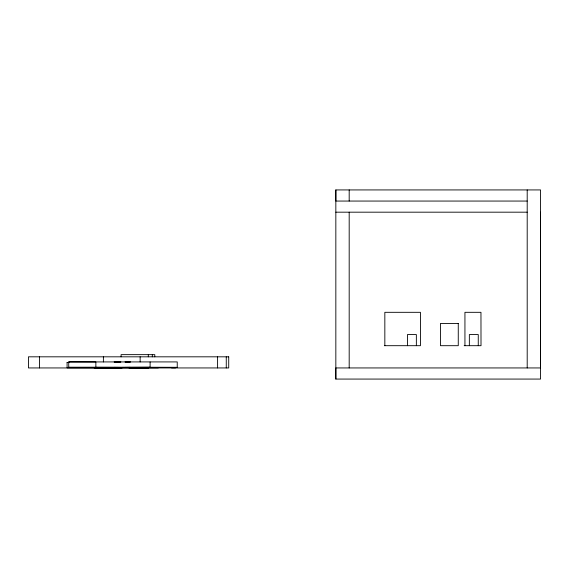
<?xml version="1.0" encoding="UTF-8"?>
<svg xmlns="http://www.w3.org/2000/svg" width="569" height="569" viewBox="0 0 569 569"><rect width="100%" height="100%" fill="white"/><g stroke="black" fill="none" stroke-linecap="round" stroke-linejoin="round"><path stroke-width="0.85" d="M68.735 367.361L68.735 361.898L95.862 361.955L95.862 367.29L68.735 367.318L177.236 367.389L177.236 361.92L68.735 361.934M177.236 367.346L150.109 367.304L150.116 361.969M527.2 201.056L335.838 201.056L335.838 189.932L540.55 189.932L540.55 379.068L335.838 379.068L335.838 367.944L540.55 367.944L540.55 212.18M527.2 367.944L527.2 189.932M129.604 367.944L148.488 367.859L128.985 367.944M158.331 367.859L67.085 367.873L67.085 362.453L68.835 362.453L67.085 362.453M122.264 367.396L150.095 367.332L124.974 367.396M335.838 212.18L527.2 212.18M384.352 345.689L420.434 345.689L420.434 312.317L384.836 312.317L384.836 345.689M464.169 345.689L481.011 345.689L480.961 312.317L464.937 312.317L464.937 345.689M120.891 361.969L114.134 361.976L120.215 361.991M125.614 361.991L130.393 361.984L124.974 361.969M118.295 367.396L114.134 367.403L114.995 367.403M126.823 367.41L130.393 367.403L129.191 367.396M95.862 367.29L150.109 367.304M120.215 367.41L95.834 367.354M115.123 367.944L94.205 367.873L122.058 367.944M94.219 367.873L120.678 367.944M171.504 367.859L175.579 367.873M478.259 345.689L478.259 334.565L469.354 334.565L469.354 345.689M416.359 345.689L416.359 334.565L407.461 334.565L407.461 345.689M349.188 189.932L349.188 201.056M349.188 212.18L349.188 367.944M335.838 189.932L335.838 379.068M226.263 356.82L226.263 367.944M217.586 356.82L217.586 367.944M154.782 356.82L154.782 354.643L121.09 354.643L121.09 356.82M152.314 354.643L152.314 356.82M148.31 354.643L148.31 356.82M140.138 356.82L140.138 361.955M103.394 356.82L103.394 361.955M39.574 356.82L39.574 367.944M458.265 323.441L440.463 323.441L440.463 345.689L458.265 345.689L458.265 323.441M228.717 356.82L28.45 356.82L28.45 367.944L228.717 367.944L228.717 356.82"/></g></svg>
